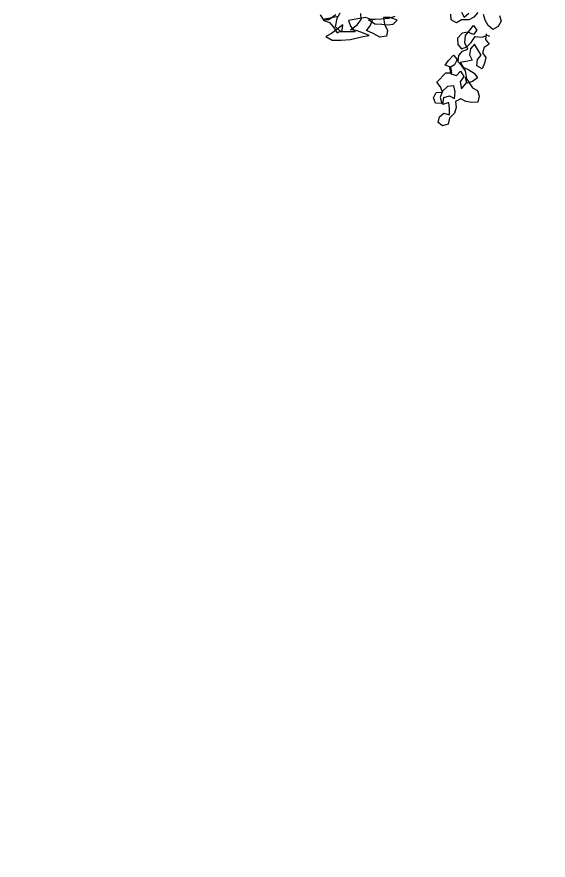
# Model space of a CAD drawing. Header units: inches. Extents: x 350994 to 353538, y 1581369 to 1583842.
# Drawn here: x 351612.057 to 351613.742, y 1583527.174 to 1583529.848 of the extents above; entities that cross this region are included whole.
import ezdxf

# ---------------------------------------------------------------- set-up
doc = ezdxf.new("R2010")
doc.units = ezdxf.units.IN
doc.header["$MEASUREMENT"] = 0
doc.linetypes.add('1', pattern=[0])
doc.layers.add('FOREST', color=96, linetype='Continuous')
doc.layers.add('TREE', color=81, linetype='1')

# ---------------------------------------------------------------- blocks, each defined once
blk = doc.blocks.new('TREE_4')
at = {"color": 94}
for points in [[(-1191.3, 4550.6), (-1226, 4539.1), (-1266.4, 4536.2), (-1301.1, 4533.3), (-1338.7, 4533.4), (-1304, 4510.2), (-1263.6, 4507.3), (-1231.8, 4504.4), (-1200, 4507.2), (-1176.8, 4530.3), (-1217.3, 4544.8), (-1254.9, 4544.9), (-1249.1, 4507.3), (-1231.8, 4472.6), (-1237.6, 4440.8), (-1275.2, 4435), (-1312.8, 4455.3), (-1350.3, 4472.7), (-1330.1, 4498.7), (-1315.6, 4530.5), (-1353.2, 4545), (-1411, 4536.3), (-1451.5, 4527.7), (-1440, 4495.9), (-1414, 4464.1), (-1494.9, 4464.1), (-1523.8, 4493.1), (-1515.1, 4542.2), (-1497.7, 4571.1)], [(-1610.5, 4559.6), (-1590.3, 4527.8), (-1558.5, 4516.2), (-1535.4, 4490.2), (-1515.2, 4458.4), (-1486.2, 4472.8), (-1483.3, 4504.6), (-1515.1, 4478.6), (-1547, 4455.5), (-1578.8, 4438.2), (-1544.1, 4417.9), (-1492.1, 4417.9), (-1440, 4420.7), (-1370.6, 4438), (-1335.9, 4443.7), (-1376.4, 4461.1), (-1408.2, 4472.7), (-1440, 4475.6), (-1402.4, 4504.5), (-1379.2, 4533.4), (-1382.1, 4568.1)], [(-1509.3, 4550.9), (-1564.2, 4539.4), (-1596, 4533.6), (-1561.4, 4533.6), (-1523.7, 4562.5)], [(-600.5, 4555.4), (-591.9, 4523.6), (-609.2, 4494.7), (-638.2, 4477.4), (-664.2, 4500.5), (-681.5, 4529.5), (-690.1, 4561.3)], [(-721.9, 4572.9), (-745.1, 4546.9), (-774, 4532.4), (-814.5, 4532.5), (-843.4, 4515.2), (-872.3, 4532.5), (-875.2, 4564.3)], [(-814.4, 4575.8), (-800, 4546.9), (-774, 4570)], [(-676.3, 4453.1), (-679.2, 4420.3), (-659.9, 4394.4), (-687.9, 4377), (-697, 4346), (-677.7, 4320.1), (-684.7, 4287.1), (-698, 4256), (-729.2, 4273.3), (-724.3, 4308.2), (-704.8, 4333.5), (-724.4, 4367.5), (-741.7, 4395.6), (-763.3, 4368.2), (-770.3, 4335.2), (-754.9, 4305.1), (-789.4, 4297.7), (-822, 4292.5), (-804.6, 4264.5), (-773.5, 4251.2), (-744.2, 4231.8), (-724.8, 4205.9), (-752.7, 4184.5), (-785.1, 4175.1), (-792.5, 4209.7), (-753.5, 4149.7), (-724.3, 4134.3), (-715, 4101.9), (-722, 4068.9), (-756.7, 4065.7), (-789.7, 4072.7), (-818.9, 4088), (-849, 4072.6), (-845.7, 4038), (-854.9, 4007), (-882.5, 3977.4), (-889.5, 3944.4), (-921.9, 3935.1), (-947.1, 3954.6), (-938, 3985.6), (-914.2, 4006.9), (-883.2, 3997.8), (-882.4, 4032.6), (-885.6, 4067.3), (-920, 4055.8), (-915.2, 4094.9), (-882.8, 4104.2), (-853.7, 4088.9), (-850.9, 4125.8), (-858.2, 4160.3), (-892.9, 4157), (-922.6, 4129.4), (-935.7, 4094.1), (-926.4, 4061.7), (-961.2, 4062.6), (-972.5, 4092.8), (-957.1, 4122), (-922.5, 4125.3), (-933.8, 4155.6), (-953.1, 4181.5), (-903.8, 4234.4), (-869, 4233.6), (-874.2, 4266.1), (-907.4, 4277.2), (-887.8, 4302.4), (-860.2, 4332.1), (-838.9, 4308.3), (-854.2, 4279.1), (-882.3, 4261.7), (-874.9, 4227.2), (-843.9, 4218.1), (-820.3, 4243.5), (-800.8, 4213.5), (-822.2, 4182), (-814.7, 4143.4), (-787.2, 4177.1), (-786.4, 4211.9), (-791.6, 4244.5), (-813.1, 4272.4), (-834.4, 4296.1), (-829.5, 4331.1), (-809.9, 4356.3), (-779.6, 4367.6), (-795.2, 4401.9), (-792.5, 4442.9), (-767, 4474.5), (-747.5, 4499.7), (-728.1, 4473.8), (-747.7, 4448.5), (-778.9, 4461.8), (-811.4, 4456.5), (-837, 4429), (-835.7, 4392.3), (-814.4, 4368.5), (-784.1, 4379.8), (-760.5, 4405.1), (-737.1, 4438.7), (-698.1, 4433.9), (-667.8, 4445.2), (-657.4, 4439.5)]]:
    blk.add_lwpolyline(points, dxfattribs=at)

msp = doc.modelspace()

# ---------------------------------------------------------------- hatches: boundary and pattern name
at = {"layer": 'FOREST', "lineweight": 5}
h = msp.add_hatch(dxfattribs=at)
h.set_pattern_fill('ANSI31', color=96, scale=50, style=0)
h.paths.add_polyline_path([(351604.9274, 1583347.98), (351663.0036, 1583522.9504), (351611.8779, 1583545.3594), (351490.2916, 1583598.0852), (351436.5696, 1583404.4646), (351529.745, 1583373.1705)])
h.paths.add_polyline_path([(351517.5086, 1583480.1397), (351575.3657, 1583480.1397), (351575.3657, 1583465.1397), (351517.5086, 1583465.1397)], flags=24)

# ---------------------------------------------------------------- block references
at = {"layer": 'TREE', "lineweight": 5, "xscale": 0.0005632341344607994, "yscale": 0.0005632341490127146, "zscale": 0.0005632341444477617}
msp.add_blockref('TREE_4', (351613.9264, 1583527.286), dxfattribs=at)

doc.saveas('drawing.dxf')
